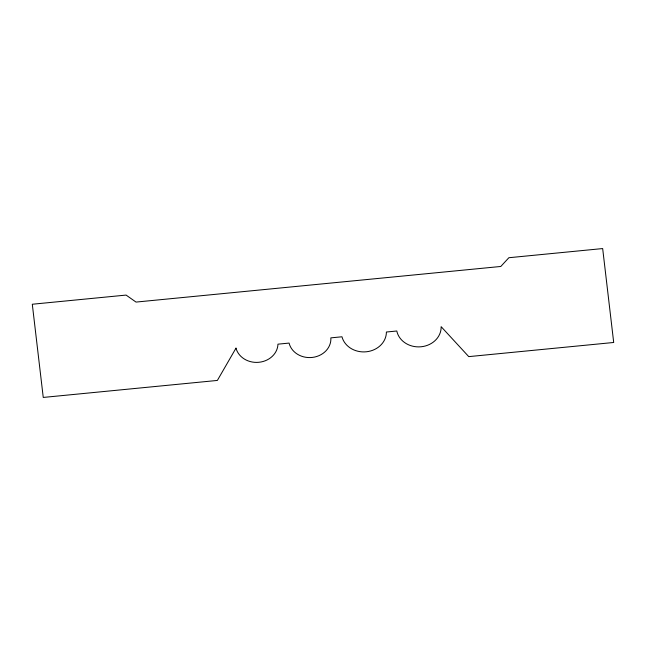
<?xml version="1.0" encoding="UTF-8"?>
<svg xmlns="http://www.w3.org/2000/svg" width="646" height="646" viewBox="0 0 646 646"><rect width="100%" height="100%" fill="white"/><g stroke="black" fill="none" stroke-linecap="round" stroke-linejoin="round"><path stroke-width="0.97" d="M235.992 348.154L217.363 380.437L43.25 397.435L32.3 304.242L126.091 295.085L136.023 302.078L500.795 266.467L508.87 257.722L602.67 248.565L613.7 342.477L468.754 356.624L441.145 326.674A22.36 19.558 -1.9 0 1 421.079 346.773A22.36 19.558 -1.9 0 1 396.797 331.002L386.397 332.02A22.497 19.679 -1.9 0 1 366.444 351.771A22.497 19.679 -1.9 0 1 341.968 336.784L330.857 337.866A21.132 18.484 -1.9 0 1 312.559 357.399A21.132 18.484 -1.9 0 1 289.077 343.083L277.958 344.165A21.261 18.597 -1.9 0 1 258.82 362.293A21.261 18.597 -1.9 0 1 235.992 348.154"/></g></svg>
